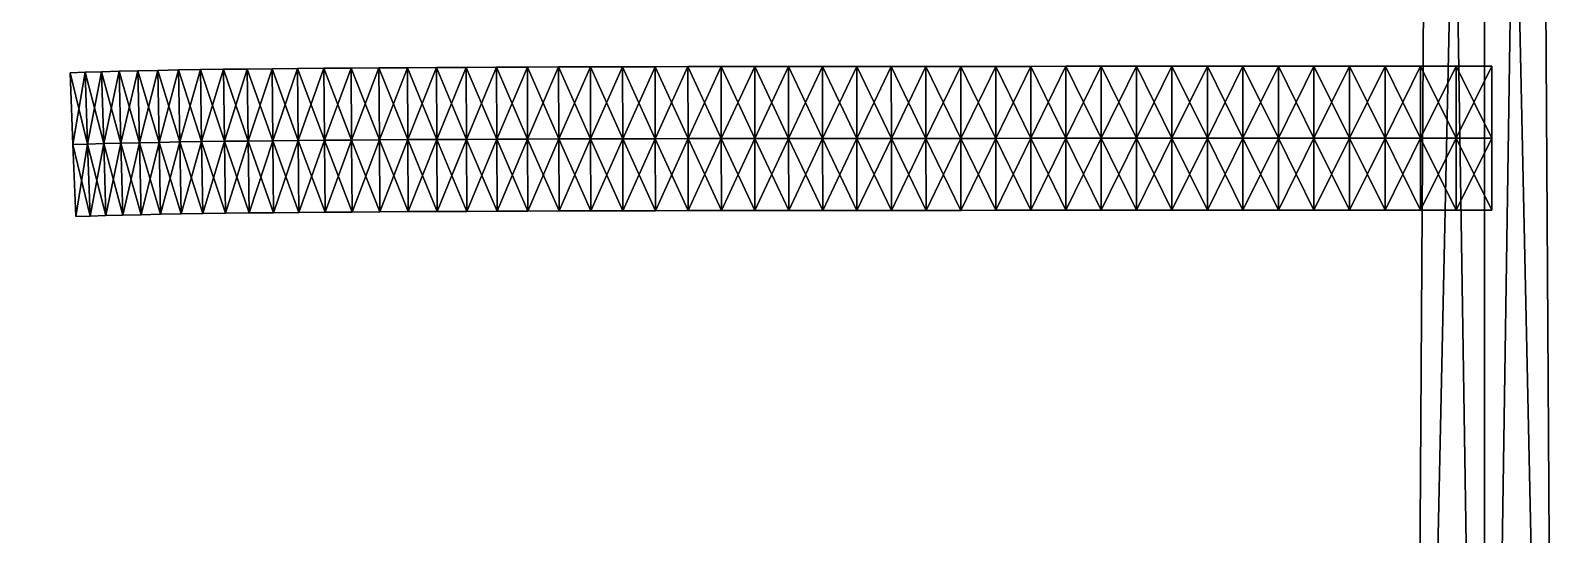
# Model space of a CAD drawing. Extents: x -2.49 to 2.49, y -2.49 to 2.49.
# Drawn here: x 1.378 to 2.491, y 0.87 to 1.237 of the extents above; entities that cross this region are included whole.
import ezdxf

# ---------------------------------------------------------------- set-up
doc = ezdxf.new("R2010")
doc.units = 0

# ---------------------------------------------------------------- blocks, each defined once
blk = doc.blocks.new('NurbsCircle_NurbsCircle_020')
mesh = blk.add_polyface()
corners = [(0, -2.438564, 0.000015), (-2.438517, -2.438516, 0.000015), (-2.401425, -2.401424, 0.000015), (0, -2.386109, 0.000015), (0, -2.491019, 0.000015), (-2.475608, -2.475608, 0.000015), (0, -2.49102, 0.05247), (-2.475608, -2.475608, 0.05247), (0, -2.491019, 0.104925), (-2.475607, -2.475608, 0.104926), (0, -2.438565, 0.104926), (-2.438517, -2.438516, 0.104925), (0, -2.38611, 0.104926), (-2.401424, -2.401424, 0.104926), (0, -2.386109, 0.05247), (-2.401425, -2.401425, 0.05247), (-2.438565, 0, 0.000015), (-2.386109, 0, 0.000015), (-2.491019, 0, 0.000015), (-2.491019, 0, 0.052471), (-2.491019, 0, 0.104926), (-2.438565, 0, 0.104926), (-2.386109, 0, 0.104926), (-2.386109, 0, 0.052471), (-2.438517, 2.438517, 0.000016), (-2.401424, 2.401424, 0.000015), (-2.475608, 2.475608, 0.000016), (-2.475608, 2.475608, 0.052471), (-2.475608, 2.475608, 0.104926), (-2.438517, 2.438517, 0.104926), (-2.401424, 2.401425, 0.104927), (-2.401424, 2.401424, 0.052471), (0, 2.438565, 0.000016), (0, 2.386109, 0.000016), (0, 2.49102, 0.000016), (0, 2.49102, 0.052471), (0, 2.49102, 0.104927), (0, 2.438565, 0.104926), (0, 2.386109, 0.104926), (0, 2.386109, 0.052471), (2.438517, 2.438516, 0.000016), (2.401425, 2.401424, 0.000016), (2.475608, 2.475608, 0.000016), (2.475608, 2.475608, 0.052471), (2.475607, 2.475608, 0.104926), (2.438517, 2.438516, 0.104926), (2.401425, 2.401424, 0.104926), (2.401425, 2.401424, 0.052472), (2.438565, 0, 0.000015), (2.386109, 0, 0.000015), (2.491019, 0, 0.000015), (2.49102, 0, 0.05247), (2.491019, 0, 0.104926), (2.438565, 0, 0.104926), (2.386109, 0, 0.104926), (2.386109, 0, 0.05247), (2.438516, -2.438517, 0.000015), (2.401424, -2.401424, 0.000015), (2.475608, -2.475607, 0.000015), (2.475608, -2.475607, 0.05247), (2.475608, -2.475607, 0.104925), (2.438516, -2.438517, 0.104926), (2.401425, -2.401425, 0.104926), (2.401425, -2.401425, 0.05247)]
mesh.append_faces([[corners[k] for k in face] for face in [(0, 1, 2), (0, 2, 3), (4, 5, 1), (4, 1, 0), (6, 7, 5), (6, 5, 4), (8, 9, 7), (8, 7, 6), (10, 11, 9), (10, 9, 8), (12, 13, 11), (12, 11, 10), (14, 15, 13), (14, 13, 12), (3, 2, 15), (3, 15, 14), (1, 16, 17), (1, 17, 2), (5, 18, 16), (5, 16, 1), (7, 19, 18), (7, 18, 5), (9, 20, 19), (9, 19, 7), (11, 21, 20), (11, 20, 9), (13, 22, 21), (13, 21, 11), (15, 23, 22), (15, 22, 13), (2, 17, 23), (2, 23, 15), (16, 24, 25), (16, 25, 17), (18, 26, 24), (18, 24, 16), (19, 27, 26), (19, 26, 18), (20, 28, 27), (20, 27, 19), (21, 29, 28), (21, 28, 20), (22, 30, 29), (22, 29, 21), (23, 31, 30), (23, 30, 22), (17, 25, 31), (17, 31, 23), (24, 32, 33), (24, 33, 25), (26, 34, 32), (26, 32, 24), (27, 35, 34), (27, 34, 26), (28, 36, 35), (28, 35, 27), (29, 37, 36), (29, 36, 28), (30, 38, 37), (30, 37, 29), (31, 39, 38), (31, 38, 30), (25, 33, 39), (25, 39, 31), (32, 40, 41), (32, 41, 33), (34, 42, 40), (34, 40, 32), (35, 43, 42), (35, 42, 34), (36, 44, 43), (36, 43, 35), (37, 45, 44), (37, 44, 36), (38, 46, 45), (38, 45, 37), (39, 47, 46), (39, 46, 38), (33, 41, 47), (33, 47, 39), (40, 48, 49), (40, 49, 41), (42, 50, 48), (42, 48, 40), (43, 51, 50), (43, 50, 42), (44, 52, 51), (44, 51, 43), (45, 53, 52), (45, 52, 44), (46, 54, 53), (46, 53, 45), (47, 55, 54), (47, 54, 46), (41, 49, 55), (41, 55, 47), (48, 56, 57), (48, 57, 49), (50, 58, 56), (50, 56, 48), (51, 59, 58), (51, 58, 50), (52, 60, 59), (52, 59, 51), (53, 61, 60), (53, 60, 52), (54, 62, 61), (54, 61, 53), (55, 63, 62), (55, 62, 54), (49, 57, 63), (49, 63, 55), (56, 0, 3), (56, 3, 57), (58, 4, 0), (58, 0, 56), (59, 6, 4), (59, 4, 58), (60, 8, 6), (60, 6, 59), (61, 10, 8), (61, 8, 60), (62, 12, 10), (62, 10, 61), (63, 14, 12), (63, 12, 62), (57, 3, 14), (57, 14, 63)]])
blk = doc.blocks.new('NurbsPath_008_NurbsPath_009')
mesh = blk.add_polyface()
corners = [(1.40712, 1.206377, -0.0009), (1.418133, 1.206769, -0.0009), (1.419871, 1.154343, -0.0009), (1.40712, 1.206376, 0.051555), (1.418133, 1.206769, 0.051555), (1.40712, 1.206376, 0.10401), (1.418133, 1.206769, 0.10401), (1.409144, 1.15396, 0.10401), (1.419872, 1.154342, 0.10401), (1.430059, 1.207135, -0.0009), (1.431561, 1.154701, -0.0009), (1.430059, 1.207135, 0.051555), (1.430059, 1.207135, 0.10401), (1.431561, 1.154701, 0.10401), (1.442862, 1.207476, -0.000901), (1.444169, 1.155036, -0.0009), (1.442862, 1.207476, 0.051555), (1.442862, 1.207476, 0.10401), (1.444168, 1.155037, 0.10401), (1.456511, 1.207793, -0.0009), (1.457654, 1.15535, -0.0009), (1.456511, 1.207793, 0.051555), (1.456511, 1.207793, 0.10401), (1.457655, 1.15535, 0.10401), (1.470973, 1.208088, -0.000901), (1.471981, 1.155642, -0.0009), (1.470974, 1.208088, 0.051555), (1.470974, 1.208087, 0.10401), (1.471981, 1.155642, 0.10401), (1.486218, 1.208362, -0.0009), (1.487107, 1.155914, -0.0009), (1.486218, 1.208362, 0.051555), (1.486218, 1.208362, 0.10401), (1.487107, 1.155914, 0.10401)]
mesh.append_faces([[corners[k] for k in face] for face in [(0, 1, 2), (3, 4, 1), (3, 1, 0), (5, 6, 4), (5, 4, 3), (7, 8, 6), (7, 6, 5), (1, 9, 10), (1, 10, 2), (4, 11, 9), (4, 9, 1), (6, 12, 11), (6, 11, 4), (8, 13, 12), (8, 12, 6), (9, 14, 15), (9, 15, 10), (11, 16, 14), (11, 14, 9), (12, 17, 16), (12, 16, 11), (13, 18, 17), (13, 17, 12), (14, 19, 20), (14, 20, 15), (16, 21, 19), (16, 19, 14), (17, 22, 21), (17, 21, 16), (18, 23, 22), (18, 22, 17), (19, 24, 25), (19, 25, 20), (21, 26, 24), (21, 24, 19), (22, 27, 26), (22, 26, 21), (23, 28, 27), (23, 27, 22), (24, 29, 30), (24, 30, 25), (26, 31, 29), (26, 29, 24), (27, 32, 31), (27, 31, 26), (28, 33, 32), (28, 32, 27)]])
mesh = blk.add_polyface()
corners = [(1.409144, 1.15396, -0.000901), (1.419871, 1.154343, -0.0009), (1.421611, 1.101916, -0.0009), (1.411166, 1.101543, -0.0009), (1.40712, 1.206377, -0.0009), (1.411167, 1.101543, 0.10401), (1.421611, 1.101916, 0.10401), (1.419872, 1.154342, 0.10401), (1.409144, 1.15396, 0.10401), (1.411167, 1.101543, 0.051555), (1.421611, 1.101916, 0.051555), (1.431561, 1.154701, -0.0009), (1.433062, 1.102267, -0.000901), (1.433062, 1.102267, 0.10401), (1.431561, 1.154701, 0.10401), (1.433062, 1.102267, 0.051555), (1.444169, 1.155036, -0.0009), (1.445475, 1.102597, -0.000901), (1.445475, 1.102597, 0.10401), (1.444168, 1.155037, 0.10401), (1.445475, 1.102597, 0.051555), (1.457654, 1.15535, -0.0009), (1.458799, 1.102907, -0.0009), (1.458799, 1.102907, 0.10401), (1.457655, 1.15535, 0.10401), (1.458799, 1.102907, 0.051555), (1.471981, 1.155642, -0.0009), (1.472987, 1.103196, -0.0009), (1.472987, 1.103196, 0.10401), (1.471981, 1.155642, 0.10401), (1.472987, 1.103196, 0.051555), (1.487107, 1.155914, -0.0009), (1.487996, 1.103466, -0.0009), (1.487996, 1.103466, 0.10401), (1.487107, 1.155914, 0.10401), (1.487996, 1.103466, 0.051555)]
mesh.append_faces([[corners[k] for k in face] for face in [(0, 1, 2), (0, 2, 3), (4, 1, 0), (5, 6, 7), (5, 7, 8), (9, 10, 6), (9, 6, 5), (3, 2, 10), (3, 10, 9), (1, 11, 12), (1, 12, 2), (6, 13, 14), (6, 14, 7), (10, 15, 13), (10, 13, 6), (2, 12, 15), (2, 15, 10), (11, 16, 17), (11, 17, 12), (13, 18, 19), (13, 19, 14), (15, 20, 18), (15, 18, 13), (12, 17, 20), (12, 20, 15), (16, 21, 22), (16, 22, 17), (18, 23, 24), (18, 24, 19), (20, 25, 23), (20, 23, 18), (17, 22, 25), (17, 25, 20), (21, 26, 27), (21, 27, 22), (23, 28, 29), (23, 29, 24), (25, 30, 28), (25, 28, 23), (22, 27, 30), (22, 30, 25), (26, 31, 32), (26, 32, 27), (28, 33, 34), (28, 34, 29), (30, 33, 28), (27, 35, 30)]])
mesh = blk.add_polyface()
corners = [(1.472987, 1.103196, 0.051555), (1.487996, 1.103466, 0.051555), (1.487996, 1.103466, 0.10401), (1.472987, 1.103196, -0.0009), (1.487996, 1.103466, -0.0009), (1.487107, 1.155914, -0.0009), (1.502996, 1.156167, -0.000901), (1.503783, 1.103717, -0.000901), (1.486218, 1.208362, -0.0009), (1.503784, 1.103717, 0.10401), (1.502996, 1.156167, 0.10401), (1.487107, 1.155914, 0.10401), (1.503783, 1.103717, 0.051555), (1.519612, 1.156401, -0.0009), (1.520311, 1.103951, -0.000901), (1.520311, 1.103951, 0.10401), (1.519612, 1.156401, 0.10401), (1.520311, 1.103951, 0.051555), (1.536918, 1.156619, -0.0009), (1.537539, 1.104167, -0.0009), (1.537539, 1.104167, 0.10401), (1.536918, 1.156619, 0.10401), (1.53754, 1.104167, 0.051555), (1.554879, 1.156819, -0.0009), (1.555433, 1.104367, -0.000901), (1.555433, 1.104367, 0.10401), (1.554878, 1.156819, 0.10401), (1.555433, 1.104367, 0.051555), (1.573461, 1.157005, -0.000901), (1.573956, 1.104551, -0.000901), (1.573956, 1.104551, 0.10401), (1.573461, 1.157004, 0.10401), (1.573955, 1.104551, 0.051555), (1.593073, 1.104721, -0.000901), (1.592632, 1.157175, 0.10401), (1.593073, 1.104721, 0.10401), (1.593073, 1.104721, 0.051555)]
mesh.append_faces([[corners[k] for k in face] for face in [(0, 1, 2), (3, 4, 1), (5, 6, 7), (5, 7, 4), (8, 6, 5), (2, 9, 10), (2, 10, 11), (1, 12, 9), (1, 9, 2), (4, 7, 12), (4, 12, 1), (6, 13, 14), (6, 14, 7), (9, 15, 16), (9, 16, 10), (12, 17, 15), (12, 15, 9), (7, 14, 17), (7, 17, 12), (13, 18, 19), (13, 19, 14), (15, 20, 21), (15, 21, 16), (17, 22, 20), (17, 20, 15), (14, 19, 22), (14, 22, 17), (18, 23, 24), (18, 24, 19), (20, 25, 26), (20, 26, 21), (22, 27, 25), (22, 25, 20), (19, 24, 27), (19, 27, 22), (23, 28, 29), (23, 29, 24), (25, 30, 31), (25, 31, 26), (27, 32, 30), (27, 30, 25), (24, 29, 32), (24, 32, 27), (28, 33, 29), (30, 34, 31), (32, 35, 30), (29, 36, 32)]])
mesh = blk.add_polyface()
corners = [(1.486218, 1.208362, -0.0009), (1.502208, 1.208616, -0.0009), (1.502996, 1.156167, -0.000901), (1.486218, 1.208362, 0.051555), (1.502208, 1.208616, 0.051555), (1.486218, 1.208362, 0.10401), (1.502208, 1.208616, 0.10401), (1.487107, 1.155914, 0.10401), (1.502996, 1.156167, 0.10401), (1.518912, 1.208852, -0.0009), (1.519612, 1.156401, -0.0009), (1.518912, 1.208852, 0.051555), (1.518912, 1.208852, 0.10401), (1.519612, 1.156401, 0.10401), (1.536295, 1.20907, -0.000901), (1.536918, 1.156619, -0.0009), (1.536295, 1.20907, 0.051555), (1.536295, 1.20907, 0.10401), (1.536918, 1.156619, 0.10401), (1.554324, 1.209272, -0.000901), (1.554879, 1.156819, -0.0009), (1.554324, 1.209272, 0.051555), (1.554325, 1.209272, 0.10401), (1.554878, 1.156819, 0.10401), (1.572967, 1.209458, -0.000901), (1.573461, 1.157005, -0.000901), (1.572967, 1.209457, 0.051555), (1.572967, 1.209457, 0.10401), (1.573461, 1.157004, 0.10401), (1.592191, 1.209628, -0.0009), (1.592632, 1.157175, -0.000901), (1.592191, 1.209628, 0.051555), (1.592191, 1.209628, 0.10401), (1.592632, 1.157175, 0.10401)]
mesh.append_faces([[corners[k] for k in face] for face in [(0, 1, 2), (3, 4, 1), (3, 1, 0), (5, 6, 4), (5, 4, 3), (7, 8, 6), (7, 6, 5), (1, 9, 10), (1, 10, 2), (4, 11, 9), (4, 9, 1), (6, 12, 11), (6, 11, 4), (8, 13, 12), (8, 12, 6), (9, 14, 15), (9, 15, 10), (11, 16, 14), (11, 14, 9), (12, 17, 16), (12, 16, 11), (13, 18, 17), (13, 17, 12), (14, 19, 20), (14, 20, 15), (16, 21, 19), (16, 19, 14), (17, 22, 21), (17, 21, 16), (18, 23, 22), (18, 22, 17), (19, 24, 25), (19, 25, 20), (21, 26, 24), (21, 24, 19), (22, 27, 26), (22, 26, 21), (23, 28, 27), (23, 27, 22), (24, 29, 30), (24, 30, 25), (26, 31, 29), (26, 29, 24), (27, 32, 31), (27, 31, 26), (28, 33, 32), (28, 32, 27)]])
mesh = blk.add_polyface()
corners = [(1.573461, 1.157005, -0.000901), (1.592632, 1.157175, -0.000901), (1.593073, 1.104721, -0.000901), (1.573956, 1.104551, 0.10401), (1.593073, 1.104721, 0.10401), (1.592632, 1.157175, 0.10401), (1.573955, 1.104551, 0.051555), (1.593073, 1.104721, 0.051555), (1.573956, 1.104551, -0.000901), (1.612359, 1.157331, -0.0009), (1.612752, 1.104877, -0.0009), (1.592191, 1.209628, -0.0009), (1.611966, 1.209785, -0.000901), (1.592191, 1.209628, 0.051555), (1.611966, 1.209785, 0.051555), (1.592191, 1.209628, 0.10401), (1.611966, 1.209785, 0.10401), (1.612359, 1.157331, 0.10401), (1.612753, 1.104877, 0.10401), (1.612752, 1.104877, 0.051555), (1.632611, 1.157474, -0.0009), (1.632961, 1.10502, -0.0009), (1.63226, 1.209928, -0.000901), (1.63226, 1.209928, 0.051555), (1.63226, 1.209928, 0.10401), (1.632611, 1.157474, 0.10401), (1.632961, 1.10502, 0.10401), (1.632961, 1.10502, 0.051555), (1.653669, 1.10515, -0.000901), (1.653045, 1.210059, -0.0009), (1.653357, 1.157605, -0.0009), (1.653045, 1.210059, 0.051555), (1.653044, 1.210059, 0.10401), (1.653356, 1.157605, 0.10401), (1.653669, 1.10515, 0.10401), (1.653669, 1.10515, 0.051555)]
mesh.append_faces([[corners[k] for k in face] for face in [(0, 1, 2), (3, 4, 5), (6, 7, 4), (8, 2, 7), (1, 9, 10), (1, 10, 2), (11, 12, 9), (11, 9, 1), (13, 14, 12), (13, 12, 11), (15, 16, 14), (15, 14, 13), (5, 17, 16), (5, 16, 15), (4, 18, 17), (4, 17, 5), (7, 19, 18), (7, 18, 4), (2, 10, 19), (2, 19, 7), (9, 20, 21), (9, 21, 10), (12, 22, 20), (12, 20, 9), (14, 23, 22), (14, 22, 12), (16, 24, 23), (16, 23, 14), (17, 25, 24), (17, 24, 16), (18, 26, 25), (18, 25, 17), (19, 27, 26), (19, 26, 18), (10, 21, 27), (10, 27, 19), (20, 28, 21), (22, 29, 30), (22, 30, 20), (23, 31, 29), (23, 29, 22), (24, 32, 31), (24, 31, 23), (25, 32, 24), (26, 33, 25), (27, 34, 26), (21, 35, 27)]])
mesh = blk.add_polyface()
corners = [(1.632611, 1.157474, -0.0009), (1.653357, 1.157605, -0.0009), (1.653669, 1.10515, -0.000901), (1.632611, 1.157474, 0.10401), (1.653356, 1.157605, 0.10401), (1.653044, 1.210059, 0.10401), (1.632961, 1.10502, 0.10401), (1.653669, 1.10515, 0.10401), (1.632961, 1.10502, 0.051555), (1.653669, 1.10515, 0.051555), (1.632961, 1.10502, -0.0009), (1.674568, 1.157724, -0.0009), (1.674845, 1.105269, -0.0009), (1.653045, 1.210059, -0.0009), (1.674289, 1.210178, -0.0009), (1.653045, 1.210059, 0.051555), (1.674289, 1.210178, 0.051555), (1.674289, 1.210178, 0.10401), (1.674568, 1.157724, 0.10401), (1.674845, 1.105269, 0.10401), (1.674845, 1.105269, 0.051555), (1.696215, 1.157832, -0.0009), (1.696462, 1.105377, -0.000901), (1.695968, 1.210287, -0.0009), (1.695967, 1.210286, 0.051555), (1.695967, 1.210287, 0.10401), (1.696214, 1.157832, 0.10401), (1.696461, 1.105377, 0.10401), (1.696461, 1.105377, 0.051555), (1.71849, 1.105474, -0.0009), (1.71827, 1.157929, -0.000901), (1.718051, 1.210384, 0.051555), (1.718051, 1.210384, -0.0009), (1.718051, 1.210385, 0.10401), (1.71827, 1.157929, 0.10401), (1.71849, 1.105475, 0.10401), (1.71849, 1.105474, 0.051555)]
mesh.append_faces([[corners[k] for k in face] for face in [(0, 1, 2), (3, 4, 5), (6, 7, 4), (8, 9, 7), (10, 2, 9), (1, 11, 12), (1, 12, 2), (13, 14, 11), (13, 11, 1), (15, 16, 14), (15, 14, 13), (5, 17, 16), (5, 16, 15), (4, 18, 17), (4, 17, 5), (7, 19, 18), (7, 18, 4), (9, 20, 19), (9, 19, 7), (2, 12, 20), (2, 20, 9), (11, 21, 22), (11, 22, 12), (14, 23, 21), (14, 21, 11), (16, 24, 23), (16, 23, 14), (17, 25, 24), (17, 24, 16), (18, 26, 25), (18, 25, 17), (19, 27, 26), (19, 26, 18), (20, 28, 27), (20, 27, 19), (12, 22, 28), (12, 28, 20), (21, 29, 22), (23, 30, 21), (24, 31, 32), (24, 32, 23), (25, 33, 31), (25, 31, 24), (26, 33, 25), (27, 34, 26), (28, 35, 27), (22, 36, 28)]])
mesh = blk.add_polyface()
corners = [(1.696215, 1.157832, -0.0009), (1.71827, 1.157929, -0.000901), (1.71849, 1.105474, -0.0009), (1.695968, 1.210287, -0.0009), (1.718051, 1.210384, -0.0009), (1.696214, 1.157832, 0.10401), (1.71827, 1.157929, 0.10401), (1.718051, 1.210385, 0.10401), (1.696461, 1.105377, 0.10401), (1.71849, 1.105475, 0.10401), (1.696461, 1.105377, 0.051555), (1.71849, 1.105474, 0.051555), (1.696462, 1.105377, -0.000901), (1.740707, 1.158018, -0.000901), (1.740901, 1.105562, -0.0009), (1.740513, 1.210473, -0.0009), (1.718051, 1.210384, 0.051555), (1.740512, 1.210472, 0.051555), (1.740512, 1.210472, 0.10401), (1.740707, 1.158017, 0.10401), (1.740901, 1.105562, 0.10401), (1.740902, 1.105562, 0.051555), (1.763501, 1.158097, -0.0009), (1.763672, 1.105642, -0.000901), (1.763329, 1.210552, -0.000901), (1.763329, 1.210552, 0.051555), (1.763329, 1.210552, 0.10401), (1.763501, 1.158097, 0.10401), (1.763672, 1.105642, 0.10401), (1.763672, 1.105641, 0.051555), (1.786775, 1.105713, -0.000901), (1.786624, 1.158168, -0.000901), (1.786474, 1.210623, 0.051555), (1.786474, 1.210623, -0.000901), (1.786474, 1.210623, 0.10401), (1.786624, 1.158168, 0.10401), (1.786775, 1.105712, 0.10401), (1.786775, 1.105713, 0.051555)]
mesh.append_faces([[corners[k] for k in face] for face in [(0, 1, 2), (3, 4, 1), (5, 6, 7), (8, 9, 6), (10, 11, 9), (12, 2, 11), (1, 13, 14), (1, 14, 2), (4, 15, 13), (4, 13, 1), (16, 17, 15), (16, 15, 4), (7, 18, 17), (7, 17, 16), (6, 19, 18), (6, 18, 7), (9, 20, 19), (9, 19, 6), (11, 21, 20), (11, 20, 9), (2, 14, 21), (2, 21, 11), (13, 22, 23), (13, 23, 14), (15, 24, 22), (15, 22, 13), (17, 25, 24), (17, 24, 15), (18, 26, 25), (18, 25, 17), (19, 27, 26), (19, 26, 18), (20, 28, 27), (20, 27, 19), (21, 29, 28), (21, 28, 20), (14, 23, 29), (14, 29, 21), (22, 30, 23), (24, 31, 22), (25, 32, 33), (25, 33, 24), (26, 32, 25), (27, 34, 26), (28, 35, 27), (29, 36, 28), (23, 37, 29)]])
mesh = blk.add_polyface()
corners = [(1.763501, 1.158097, -0.0009), (1.786624, 1.158168, -0.000901), (1.786775, 1.105713, -0.000901), (1.763329, 1.210552, -0.000901), (1.786474, 1.210623, -0.000901), (1.763329, 1.210552, 0.10401), (1.786474, 1.210623, 0.10401), (1.786474, 1.210623, 0.051555), (1.763501, 1.158097, 0.10401), (1.786624, 1.158168, 0.10401), (1.763672, 1.105642, 0.10401), (1.786775, 1.105712, 0.10401), (1.763672, 1.105641, 0.051555), (1.786775, 1.105713, 0.051555), (1.763672, 1.105642, -0.000901), (1.810055, 1.158231, -0.000901), (1.810188, 1.105776, -0.0009), (1.809923, 1.210686, -0.000901), (1.809923, 1.210686, 0.051555), (1.809923, 1.210686, 0.10401), (1.810055, 1.158231, 0.10401), (1.810188, 1.105776, 0.10401), (1.810188, 1.105775, 0.051555), (1.83377, 1.158287, -0.000901), (1.833886, 1.105831, -0.000901), (1.833654, 1.210742, -0.000901), (1.833654, 1.210742, 0.051555), (1.833654, 1.210742, 0.10401), (1.83377, 1.158287, 0.10401), (1.833886, 1.105831, 0.10401), (1.833886, 1.105831, 0.051555), (1.857847, 1.105881, -0.0009), (1.857747, 1.158336, -0.000901), (1.857645, 1.210791, -0.000901), (1.857646, 1.210791, 0.051555), (1.857645, 1.210791, 0.10401), (1.857746, 1.158337, 0.10401), (1.857847, 1.105881, 0.10401), (1.857847, 1.105881, 0.051555)]
mesh.append_faces([[corners[k] for k in face] for face in [(0, 1, 2), (3, 4, 1), (5, 6, 7), (8, 9, 6), (10, 11, 9), (12, 13, 11), (14, 2, 13), (1, 15, 16), (1, 16, 2), (4, 17, 15), (4, 15, 1), (7, 18, 17), (7, 17, 4), (6, 19, 18), (6, 18, 7), (9, 20, 19), (9, 19, 6), (11, 21, 20), (11, 20, 9), (13, 22, 21), (13, 21, 11), (2, 16, 22), (2, 22, 13), (15, 23, 24), (15, 24, 16), (17, 25, 23), (17, 23, 15), (18, 26, 25), (18, 25, 17), (19, 27, 26), (19, 26, 18), (20, 28, 27), (20, 27, 19), (21, 29, 28), (21, 28, 20), (22, 30, 29), (22, 29, 21), (16, 24, 30), (16, 30, 22), (23, 31, 24), (25, 32, 23), (26, 33, 25), (27, 34, 26), (28, 35, 27), (29, 36, 28), (30, 37, 29), (24, 38, 30)]])
mesh = blk.add_polyface()
corners = [(1.83377, 1.158287, -0.000901), (1.857747, 1.158336, -0.000901), (1.857847, 1.105881, -0.0009), (1.833654, 1.210742, -0.000901), (1.857645, 1.210791, -0.000901), (1.833654, 1.210742, 0.051555), (1.857646, 1.210791, 0.051555), (1.833654, 1.210742, 0.10401), (1.857645, 1.210791, 0.10401), (1.83377, 1.158287, 0.10401), (1.857746, 1.158337, 0.10401), (1.833886, 1.105831, 0.10401), (1.857847, 1.105881, 0.10401), (1.833886, 1.105831, 0.051555), (1.857847, 1.105881, 0.051555), (1.833886, 1.105831, -0.000901), (1.881962, 1.158379, -0.0009), (1.88205, 1.105924, -0.000901), (1.881875, 1.210835, -0.0009), (1.881875, 1.210835, 0.051555), (1.881875, 1.210834, 0.10401), (1.881962, 1.15838, 0.10401), (1.882051, 1.105924, 0.10401), (1.88205, 1.105924, 0.051554), (1.906399, 1.158417, -0.000901), (1.906474, 1.105962, -0.000901), (1.906323, 1.210873, -0.000901), (1.906323, 1.210873, 0.051555), (1.906323, 1.210873, 0.10401), (1.906399, 1.158417, 0.10401), (1.906475, 1.105962, 0.10401), (1.906475, 1.105962, 0.051555), (1.9311, 1.105994, -0.0009), (1.931036, 1.15845, -0.000901), (1.93097, 1.210905, -0.000901), (1.930971, 1.210905, 0.051555), (1.930971, 1.210905, 0.10401), (1.931035, 1.15845, 0.10401), (1.9311, 1.105994, 0.10401)]
mesh.append_faces([[corners[k] for k in face] for face in [(0, 1, 2), (3, 4, 1), (5, 6, 4), (7, 8, 6), (9, 10, 8), (11, 12, 10), (13, 14, 12), (15, 2, 14), (1, 16, 17), (1, 17, 2), (4, 18, 16), (4, 16, 1), (6, 19, 18), (6, 18, 4), (8, 20, 19), (8, 19, 6), (10, 21, 20), (10, 20, 8), (12, 22, 21), (12, 21, 10), (14, 23, 22), (14, 22, 12), (2, 17, 23), (2, 23, 14), (16, 24, 25), (16, 25, 17), (18, 26, 24), (18, 24, 16), (19, 27, 26), (19, 26, 18), (20, 28, 27), (20, 27, 19), (21, 29, 28), (21, 28, 20), (22, 30, 29), (22, 29, 21), (23, 31, 30), (23, 30, 22), (17, 25, 31), (17, 31, 23), (24, 32, 25), (26, 33, 24), (27, 34, 26), (28, 35, 27), (29, 36, 28), (30, 37, 29), (31, 38, 30)]])
mesh = blk.add_polyface()
corners = [(1.906399, 1.158417, -0.000901), (1.931036, 1.15845, -0.000901), (1.9311, 1.105994, -0.0009), (1.906323, 1.210873, -0.000901), (1.93097, 1.210905, -0.000901), (1.906323, 1.210873, 0.051555), (1.930971, 1.210905, 0.051555), (1.906323, 1.210873, 0.10401), (1.930971, 1.210905, 0.10401), (1.906399, 1.158417, 0.10401), (1.931035, 1.15845, 0.10401), (1.906475, 1.105962, 0.10401), (1.9311, 1.105994, 0.10401), (1.906475, 1.105962, 0.051555), (1.931101, 1.105994, 0.051555), (1.906474, 1.105962, -0.000901), (1.955853, 1.158478, -0.0009), (1.955908, 1.106023, -0.000901), (1.955798, 1.210934, -0.000901), (1.955798, 1.210934, 0.051555), (1.955797, 1.210934, 0.10401), (1.955853, 1.158478, 0.10401), (1.955909, 1.106023, 0.10401), (1.955909, 1.106023, 0.051555), (1.980835, 1.158502, -0.000901), (1.980882, 1.106047, -0.000901), (1.980789, 1.210958, -0.000901), (1.980789, 1.210958, 0.051555), (1.980789, 1.210958, 0.10401), (1.980835, 1.158502, 0.10401), (1.980882, 1.106047, 0.10401), (1.980881, 1.106047, 0.051555), (2.006003, 1.106068, -0.0009), (2.005964, 1.158522, -0.000901), (2.005925, 1.210978, -0.000901), (2.005925, 1.210978, 0.051555), (2.005925, 1.210978, 0.10401), (2.005964, 1.158523, 0.10401)]
mesh.append_faces([[corners[k] for k in face] for face in [(0, 1, 2), (3, 4, 1), (5, 6, 4), (7, 8, 6), (9, 10, 8), (11, 12, 10), (13, 14, 12), (15, 2, 14), (15, 14, 13), (1, 16, 17), (1, 17, 2), (4, 18, 16), (4, 16, 1), (6, 19, 18), (6, 18, 4), (8, 20, 19), (8, 19, 6), (10, 21, 20), (10, 20, 8), (12, 22, 21), (12, 21, 10), (14, 23, 22), (14, 22, 12), (2, 17, 23), (2, 23, 14), (16, 24, 25), (16, 25, 17), (18, 26, 24), (18, 24, 16), (19, 27, 26), (19, 26, 18), (20, 28, 27), (20, 27, 19), (21, 29, 28), (21, 28, 20), (22, 30, 29), (22, 29, 21), (23, 31, 30), (23, 30, 22), (17, 25, 31), (17, 31, 23), (24, 32, 25), (26, 33, 24), (27, 34, 26), (28, 35, 27), (29, 36, 28), (30, 37, 29)]])
mesh = blk.add_polyface()
corners = [(1.980835, 1.158502, -0.000901), (2.005964, 1.158522, -0.000901), (2.006003, 1.106068, -0.0009), (1.980789, 1.210958, -0.000901), (2.005925, 1.210978, -0.000901), (1.980789, 1.210958, 0.051555), (2.005925, 1.210978, 0.051555), (1.980789, 1.210958, 0.10401), (2.005925, 1.210978, 0.10401), (1.980835, 1.158502, 0.10401), (2.005964, 1.158523, 0.10401), (1.980882, 1.106047, 0.10401), (2.006003, 1.106068, 0.10401), (1.980881, 1.106047, 0.051555), (2.006003, 1.106067, 0.051555), (1.980882, 1.106047, -0.000901), (2.031225, 1.15854, -0.000901), (2.031257, 1.106084, -0.000901), (2.031191, 1.210995, -0.0009), (2.031192, 1.210996, 0.051555), (2.031192, 1.210995, 0.10401), (2.031224, 1.15854, 0.10401), (2.031257, 1.106085, 0.10401), (2.031257, 1.106085, 0.051554), (2.056601, 1.158554, -0.000901), (2.056628, 1.106099, -0.000901), (2.056574, 1.21101, -0.0009), (2.056574, 1.21101, 0.051555), (2.056574, 1.211009, 0.10401), (2.0566, 1.158554, 0.10401), (2.056627, 1.106099, 0.10401), (2.056628, 1.106098, 0.051555), (2.082079, 1.158566, -0.000901), (2.082058, 1.211021, -0.000901), (2.082057, 1.211021, 0.051555), (2.082057, 1.211021, 0.10401), (2.082079, 1.158566, 0.10401)]
mesh.append_faces([[corners[k] for k in face] for face in [(0, 1, 2), (3, 4, 1), (5, 6, 4), (7, 8, 6), (9, 10, 8), (11, 12, 10), (13, 14, 12), (13, 12, 11), (15, 2, 14), (15, 14, 13), (1, 16, 17), (1, 17, 2), (4, 18, 16), (4, 16, 1), (6, 19, 18), (6, 18, 4), (8, 20, 19), (8, 19, 6), (10, 21, 20), (10, 20, 8), (12, 22, 21), (12, 21, 10), (14, 23, 22), (14, 22, 12), (2, 17, 23), (2, 23, 14), (16, 24, 25), (16, 25, 17), (18, 26, 24), (18, 24, 16), (19, 27, 26), (19, 26, 18), (20, 28, 27), (20, 27, 19), (21, 29, 28), (21, 28, 20), (22, 30, 29), (22, 29, 21), (23, 31, 30), (23, 30, 22), (17, 25, 31), (17, 31, 23), (26, 32, 24), (27, 33, 26), (28, 34, 27), (29, 35, 28), (30, 36, 29)]])
mesh = blk.add_polyface()
corners = [(2.056601, 1.158554, -0.000901), (2.082079, 1.158566, -0.000901), (2.082101, 1.10611, -0.000901), (2.056628, 1.106099, -0.000901), (2.056574, 1.21101, -0.0009), (2.082058, 1.211021, -0.000901), (2.056574, 1.21101, 0.051555), (2.082057, 1.211021, 0.051555), (2.056574, 1.211009, 0.10401), (2.082057, 1.211021, 0.10401), (2.0566, 1.158554, 0.10401), (2.082079, 1.158566, 0.10401), (2.056627, 1.106099, 0.10401), (2.082101, 1.10611, 0.10401), (2.056628, 1.106098, 0.051555), (2.082101, 1.10611, 0.051554), (2.107647, 1.158575, -0.000901), (2.107664, 1.10612, -0.000901), (2.10763, 1.21103, -0.0009), (2.10763, 1.21103, 0.051555), (2.10763, 1.21103, 0.10401), (2.107647, 1.158575, 0.10401), (2.107664, 1.10612, 0.10401), (2.107664, 1.10612, 0.051555), (2.133291, 1.158582, -0.000901), (2.133305, 1.106127, -0.0009), (2.133278, 1.211038, -0.000901), (2.133279, 1.211038, 0.051555), (2.133278, 1.211038, 0.10401), (2.133291, 1.158582, 0.10401), (2.133305, 1.106127, 0.10401), (2.133305, 1.106127, 0.051555), (2.159001, 1.158588, -0.000901), (2.158991, 1.211044, -0.000901), (2.158991, 1.211044, 0.051555), (2.158991, 1.211044, 0.10401)]
mesh.append_faces([[corners[k] for k in face] for face in [(0, 1, 2), (0, 2, 3), (4, 5, 1), (6, 7, 5), (8, 9, 7), (10, 11, 9), (12, 13, 11), (14, 15, 13), (14, 13, 12), (3, 2, 15), (3, 15, 14), (1, 16, 17), (1, 17, 2), (5, 18, 16), (5, 16, 1), (7, 19, 18), (7, 18, 5), (9, 20, 19), (9, 19, 7), (11, 21, 20), (11, 20, 9), (13, 22, 21), (13, 21, 11), (15, 23, 22), (15, 22, 13), (2, 17, 23), (2, 23, 15), (16, 24, 25), (16, 25, 17), (18, 26, 24), (18, 24, 16), (19, 27, 26), (19, 26, 18), (20, 28, 27), (20, 27, 19), (21, 29, 28), (21, 28, 20), (22, 30, 29), (22, 29, 21), (23, 31, 30), (23, 30, 22), (17, 25, 31), (17, 31, 23), (26, 32, 24), (27, 33, 26), (28, 34, 27), (29, 35, 28)]])
mesh = blk.add_polyface()
corners = [(2.133291, 1.158582, -0.000901), (2.159001, 1.158588, -0.000901), (2.159012, 1.106133, -0.000901), (2.133305, 1.106127, -0.0009), (2.133278, 1.211038, -0.000901), (2.158991, 1.211044, -0.000901), (2.133279, 1.211038, 0.051555), (2.158991, 1.211044, 0.051555), (2.133278, 1.211038, 0.10401), (2.158991, 1.211044, 0.10401), (2.133291, 1.158582, 0.10401), (2.159001, 1.158588, 0.10401), (2.133305, 1.106127, 0.10401), (2.159012, 1.106133, 0.10401), (2.133305, 1.106127, 0.051555), (2.159012, 1.106133, 0.051555), (2.184767, 1.158593, -0.000901), (2.184774, 1.106137, -0.000901), (2.184759, 1.211048, -0.0009), (2.184759, 1.211048, 0.051555), (2.184759, 1.211048, 0.10401), (2.184767, 1.158592, 0.10401), (2.184773, 1.106137, 0.10401), (2.184774, 1.106137, 0.051555), (2.210577, 1.158596, -0.000901), (2.210582, 1.106141, -0.000901), (2.210571, 1.211051, -0.0009), (2.210571, 1.211051, 0.051555), (2.210571, 1.211051, 0.10401), (2.210577, 1.158596, 0.10401), (2.210583, 1.106141, 0.10401), (2.210583, 1.106141, 0.051555), (2.23642, 1.211054, -0.0009), (2.23642, 1.211054, 0.051555), (2.23642, 1.211054, 0.10401)]
mesh.append_faces([[corners[k] for k in face] for face in [(0, 1, 2), (0, 2, 3), (4, 5, 1), (6, 7, 5), (8, 9, 7), (10, 11, 9), (12, 13, 11), (12, 11, 10), (14, 15, 13), (14, 13, 12), (3, 2, 15), (3, 15, 14), (1, 16, 17), (1, 17, 2), (5, 18, 16), (5, 16, 1), (7, 19, 18), (7, 18, 5), (9, 20, 19), (9, 19, 7), (11, 21, 20), (11, 20, 9), (13, 22, 21), (13, 21, 11), (15, 23, 22), (15, 22, 13), (2, 17, 23), (2, 23, 15), (16, 24, 25), (16, 25, 17), (18, 26, 24), (18, 24, 16), (19, 27, 26), (19, 26, 18), (20, 28, 27), (20, 27, 19), (21, 29, 28), (21, 28, 20), (22, 30, 29), (22, 29, 21), (23, 31, 30), (23, 30, 22), (17, 25, 31), (17, 31, 23), (27, 32, 26), (28, 33, 27), (29, 34, 28)]])
mesh = blk.add_polyface()
corners = [(2.210577, 1.158596, -0.000901), (2.236424, 1.158598, -0.000901), (2.236428, 1.106143, -0.000901), (2.210582, 1.106141, -0.000901), (2.210571, 1.211051, -0.0009), (2.23642, 1.211054, -0.0009), (2.210571, 1.211051, 0.051555), (2.23642, 1.211054, 0.051555), (2.210571, 1.211051, 0.10401), (2.23642, 1.211054, 0.10401), (2.210577, 1.158596, 0.10401), (2.236423, 1.158599, 0.10401), (2.210583, 1.106141, 0.10401), (2.236428, 1.106143, 0.10401), (2.210583, 1.106141, 0.051555), (2.236428, 1.106143, 0.051554), (2.2623, 1.1586, -0.0009), (2.262303, 1.106145, -0.000901), (2.262297, 1.211056, -0.0009), (2.262298, 1.211056, 0.051555), (2.262297, 1.211056, 0.10401), (2.2623, 1.1586, 0.10401), (2.262303, 1.106145, 0.10401), (2.262304, 1.106145, 0.051555), (2.288199, 1.158601, -0.000901), (2.288201, 1.106146, -0.0009), (2.288197, 1.211056, -0.0009), (2.288197, 1.211056, 0.051554), (2.288198, 1.211057, 0.10401), (2.288199, 1.158601, 0.10401), (2.288201, 1.106146, 0.10401), (2.288201, 1.106146, 0.051554), (2.314114, 1.211057, -0.000901), (2.314114, 1.211057, 0.051555)]
mesh.append_faces([[corners[k] for k in face] for face in [(0, 1, 2), (0, 2, 3), (4, 5, 1), (4, 1, 0), (6, 7, 5), (8, 9, 7), (10, 11, 9), (12, 13, 11), (12, 11, 10), (14, 15, 13), (14, 13, 12), (3, 2, 15), (3, 15, 14), (1, 16, 17), (1, 17, 2), (5, 18, 16), (5, 16, 1), (7, 19, 18), (7, 18, 5), (9, 20, 19), (9, 19, 7), (11, 21, 20), (11, 20, 9), (13, 22, 21), (13, 21, 11), (15, 23, 22), (15, 22, 13), (2, 17, 23), (2, 23, 15), (16, 24, 25), (16, 25, 17), (18, 26, 24), (18, 24, 16), (19, 27, 26), (19, 26, 18), (20, 28, 27), (20, 27, 19), (21, 29, 28), (21, 28, 20), (22, 30, 29), (22, 29, 21), (23, 31, 30), (23, 30, 22), (17, 25, 31), (17, 31, 23), (27, 32, 26), (28, 33, 27)]])
mesh = blk.add_polyface()
corners = [(2.288199, 1.158601, -0.000901), (2.314114, 1.158602, -0.000901), (2.314115, 1.106146, -0.0009), (2.288201, 1.106146, -0.0009), (2.288197, 1.211056, -0.0009), (2.314114, 1.211057, -0.000901), (2.288197, 1.211056, 0.051554), (2.314114, 1.211057, 0.051555), (2.288198, 1.211057, 0.10401), (2.314114, 1.211057, 0.10401), (2.288199, 1.158601, 0.10401), (2.314114, 1.158602, 0.10401), (2.288201, 1.106146, 0.10401), (2.314116, 1.106146, 0.10401), (2.288201, 1.106146, 0.051554), (2.314115, 1.106146, 0.051555), (2.34004, 1.158602, -0.000901), (2.340041, 1.106147, -0.000901), (2.34004, 1.211057, -0.000901), (2.34004, 1.211057, 0.051555), (2.34004, 1.211058, 0.10401), (2.34004, 1.158602, 0.10401), (2.340041, 1.106146, 0.10401), (2.340041, 1.106147, 0.051555), (2.365974, 1.158602, -0.000901), (2.365974, 1.106147, -0.0009), (2.365974, 1.211058, -0.000901), (2.365974, 1.211058, 0.051554), (2.365974, 1.211058, 0.10401), (2.365973, 1.158602, 0.10401), (2.365974, 1.106147, 0.10401), (2.365974, 1.106147, 0.051555), (2.391912, 1.211057, 0.10401)]
mesh.append_faces([[corners[k] for k in face] for face in [(0, 1, 2), (0, 2, 3), (4, 5, 1), (4, 1, 0), (6, 7, 5), (8, 9, 7), (10, 11, 9), (10, 9, 8), (12, 13, 11), (12, 11, 10), (14, 15, 13), (14, 13, 12), (3, 2, 15), (3, 15, 14), (1, 16, 17), (1, 17, 2), (5, 18, 16), (5, 16, 1), (7, 19, 18), (7, 18, 5), (9, 20, 19), (9, 19, 7), (11, 21, 20), (11, 20, 9), (13, 22, 21), (13, 21, 11), (15, 23, 22), (15, 22, 13), (2, 17, 23), (2, 23, 15), (16, 24, 25), (16, 25, 17), (18, 26, 24), (18, 24, 16), (19, 27, 26), (19, 26, 18), (20, 28, 27), (20, 27, 19), (21, 29, 28), (21, 28, 20), (22, 30, 29), (22, 29, 21), (23, 31, 30), (23, 30, 22), (17, 25, 31), (17, 31, 23), (29, 32, 28)]])
mesh = blk.add_polyface()
corners = [(2.365974, 1.158602, -0.000901), (2.391912, 1.158602, -0.0009), (2.391912, 1.106147, -0.000901), (2.365974, 1.106147, -0.0009), (2.365974, 1.211058, -0.000901), (2.391912, 1.211057, -0.0009), (2.365974, 1.211058, 0.051554), (2.391912, 1.211058, 0.051555), (2.365974, 1.211058, 0.10401), (2.391912, 1.211057, 0.10401), (2.365973, 1.158602, 0.10401), (2.391912, 1.158602, 0.10401), (2.365974, 1.106147, 0.10401), (2.391912, 1.106147, 0.10401), (2.365974, 1.106147, 0.051555), (2.391912, 1.106147, 0.051554), (2.417852, 1.158602, -0.000901), (2.417852, 1.106147, -0.0009), (2.417853, 1.211058, -0.000901), (2.417853, 1.211057, 0.051555), (2.417852, 1.211058, 0.10401), (2.417852, 1.158602, 0.10401), (2.417852, 1.106147, 0.10401), (2.417852, 1.106147, 0.051555), (2.443792, 1.158602, -0.0009), (2.443792, 1.106147, -0.000901), (2.443792, 1.211058, -0.0009), (2.443792, 1.211058, 0.051555), (2.443792, 1.211058, 0.10401), (2.443792, 1.158602, 0.10401), (2.443792, 1.106147, 0.10401), (2.443792, 1.106147, 0.051555)]
mesh.append_faces([[corners[k] for k in face] for face in [(0, 1, 2), (0, 2, 3), (4, 5, 1), (4, 1, 0), (6, 7, 5), (6, 5, 4), (8, 9, 7), (8, 7, 6), (10, 11, 9), (12, 13, 11), (12, 11, 10), (14, 15, 13), (14, 13, 12), (3, 2, 15), (3, 15, 14), (1, 16, 17), (1, 17, 2), (5, 18, 16), (5, 16, 1), (7, 19, 18), (7, 18, 5), (9, 20, 19), (9, 19, 7), (11, 21, 20), (11, 20, 9), (13, 22, 21), (13, 21, 11), (15, 23, 22), (15, 22, 13), (2, 17, 23), (2, 23, 15), (16, 24, 25), (16, 25, 17), (18, 26, 24), (18, 24, 16), (19, 27, 26), (19, 26, 18), (20, 28, 27), (20, 27, 19), (21, 29, 28), (21, 28, 20), (22, 30, 29), (22, 29, 21), (23, 31, 30), (23, 30, 22), (17, 25, 31), (17, 31, 23)]])

msp = doc.modelspace()

# ---------------------------------------------------------------- block references
for name in ['NurbsCircle_NurbsCircle_020', 'NurbsPath_008_NurbsPath_009']:
    msp.add_blockref(name, (0, 0))

doc.saveas('drawing.dxf')
